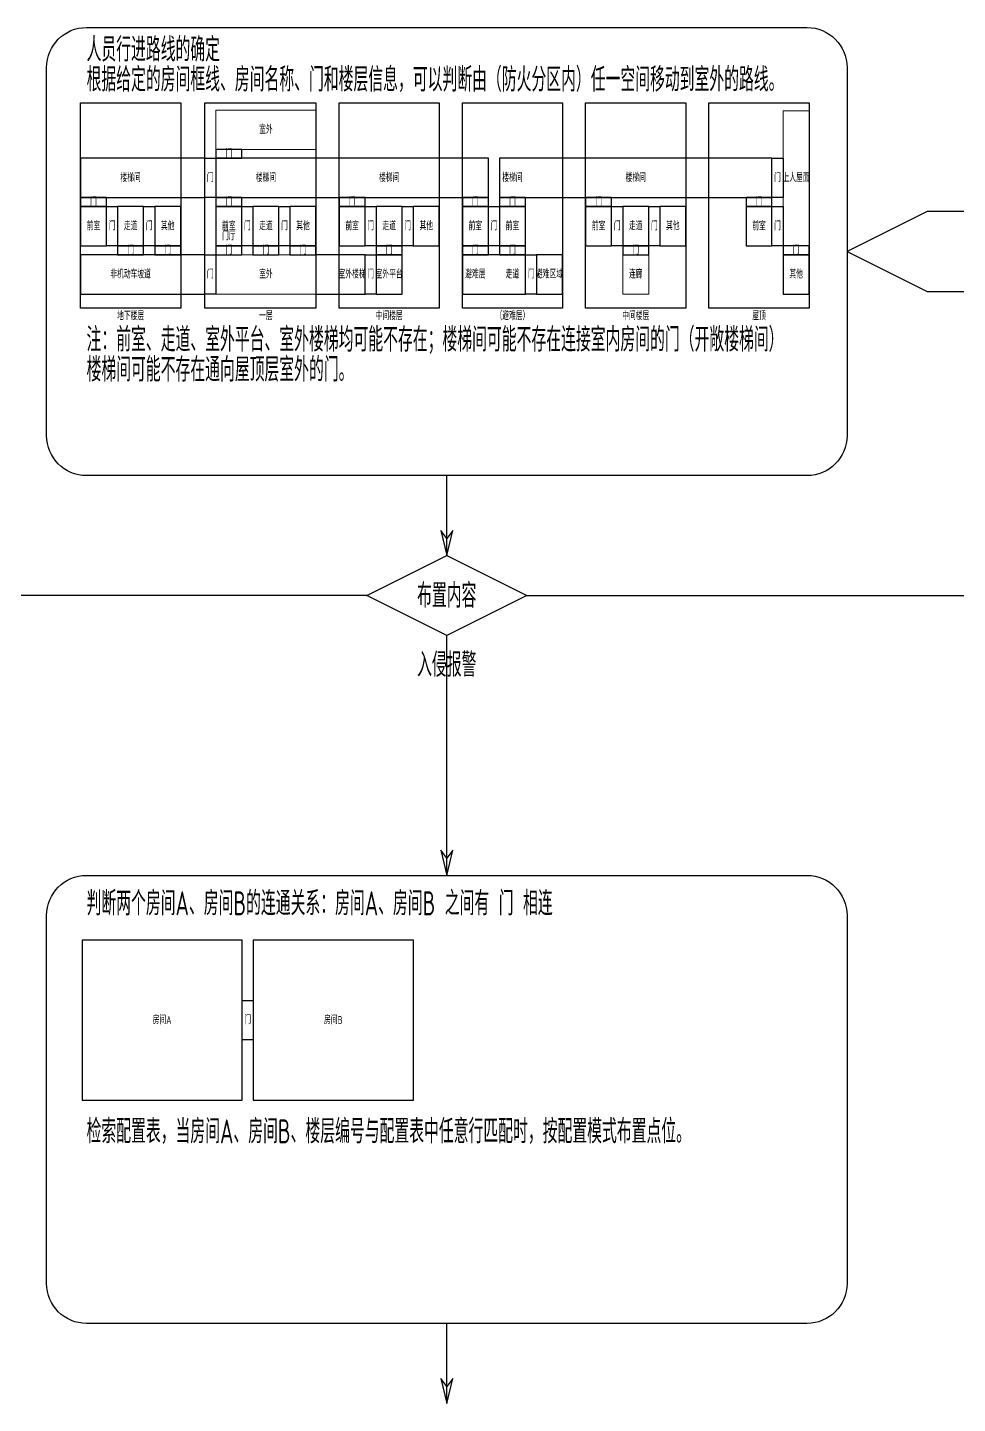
# Model space of a CAD drawing. Header units: millimetres. Extents: x -716506 to 4754388, y -184455 to 3397362.
# Drawn here: x 2064894 to 2297245, y 2174535 to 2518474 of the extents above; entities that cross this region are included whole.
import ezdxf
from ezdxf.enums import TextEntityAlignment as Align

# ---------------------------------------------------------------- set-up
doc = ezdxf.new("R2010")
doc.units = ezdxf.units.MM
doc.header["$LTSCALE"] = 1000
doc.header["$MEASUREMENT"] = 0
doc.layers.add('AI-室外安全区域', color=3, linetype='Continuous', lineweight=20, plot=False)
for name, color, linetype in [('E-UNIV-DIAG', 2, 'Continuous'), ('E-UNIV-NOTE', 6, 'Continuous'), ('MJ', 211, 'Continuous'), ('房间框线', 30, 'Continuous'), ('门窗框线', 114, 'Continuous')]:
    doc.layers.add(name, color=color, linetype=linetype)
doc.styles.add('TH-STYLE3', font='tssdeng.shx', dxfattribs={"width": 0.65, "bigfont": 'tssdchn.shx'})

msp = doc.modelspace()

# ---------------------------------------------------------------- linework, layer by layer
at = {"layer": 'AI-室外安全区域', "elevation": 0}
for points in [[(2136959.53, 2497849.56), (2111937.14, 2497849.56), (2111937.14, 2488008.23), (2136959.53, 2488008.23)], [(2260166.64, 2497638.65), (2253678.76, 2497638.65), (2253678.76, 2463903.69), (2260166.64, 2463903.69)], [(2136959.53, 2461692.74), (2111937.14, 2461692.74), (2111937.14, 2451851.41), (2136959.53, 2451851.41)], [(2220097.61, 2461692.74), (2213609.73, 2461692.74), (2213609.73, 2451851.41), (2220097.61, 2451851.41)]]:
    msp.add_lwpolyline(points, close=True, dxfattribs=at)
at = {"layer": 'E-UNIV-DIAG', "elevation": 0}
for points in [[(2259644.22, 2406473.75), (2079644.22, 2406473.75, -0.414213562), (2069644.22, 2416473.75), (2069644.22, 2508473.75, -0.414213562), (2079644.22, 2518473.75), (2259644.22, 2518473.75, -0.414213562), (2269644.22, 2508473.75), (2269644.22, 2416473.75, -0.414213562)], [(2259644.22, 2194534.52), (2079644.22, 2194534.52, -0.414213562), (2069644.22, 2204534.52), (2069644.22, 2296534.52, -0.414213562), (2079644.22, 2306534.52), (2259644.22, 2306534.52, -0.414213562), (2269644.22, 2296534.52), (2269644.22, 2204534.52, -0.414213562)]]:
    msp.add_lwpolyline(points, format="xyb", close=True, dxfattribs=at)
at = {"layer": 'E-UNIV-DIAG', "color": 3, "elevation": 0}
msp.add_lwpolyline([(2289644.22, 2452473.75), (2353644.22, 2452473.75), (2333644.22, 2462473.75), (2353644.22, 2472473.75), (2289644.22, 2472473.75), (2269644.22, 2462473.75)], close=True, dxfattribs=at)
at = {"layer": 'E-UNIV-DIAG', "elevation": 0}
for points in [[(2169644.22, 2386473.75), (2169644.22, 2406473.75)], [(2169644.22, 2386473.75), (2171144.22, 2392749.99), (2169644.22, 2390749.99), (2168144.22, 2392749.99), (2169644.22, 2386473.75)], [(2169644.22, 2306534.52), (2169644.22, 2366473.75)], [(2169644.22, 2306534.52), (2171144.22, 2312810.77), (2169644.22, 2310810.77), (2168144.22, 2312810.77), (2169644.22, 2306534.52)], [(2169644.22, 2174534.52), (2169644.22, 2194534.52)], [(2169644.22, 2174534.52), (2171144.22, 2180810.77), (2169644.22, 2178810.77), (2168144.22, 2180810.77), (2169644.22, 2174534.52)]]:
    msp.add_lwpolyline(points, dxfattribs=at)
msp.add_lwpolyline([(2169644.22, 2386473.75), (2189644.22, 2376473.75), (2169644.22, 2366473.75), (2149644.22, 2376473.75)], close=True, dxfattribs=at)
for points in [[(2149644.22, 2376473.75), (1907144.22, 2376473.75, 0.414213562), (1897144.22, 2366473.75), (1897144.22, 2346465.5)], [(2189644.22, 2376473.75), (2432144.22, 2376473.75, -0.414213562), (2442144.22, 2366473.75), (2442144.22, 2306534.52)]]:
    msp.add_lwpolyline(points, format="xyb", dxfattribs=at)
at = {"layer": 'MJ', "elevation": 0}
for points in [[(2078135.36, 2499624.72), (2103157.76, 2499624.72), (2103157.76, 2448287.14), (2078135.36, 2448287.14)], [(2109157.76, 2499624.72), (2136959.53, 2499624.72), (2136959.53, 2448287.14), (2109157.76, 2448287.14)], [(2142738.92, 2499624.72), (2167761.31, 2499624.72), (2167761.31, 2448287.14), (2142738.92, 2448287.14)], [(2173540.69, 2499624.72), (2198563.09, 2499624.72), (2198563.09, 2448287.14), (2173540.69, 2448287.14)], [(2204342.47, 2499624.72), (2229364.86, 2499624.72), (2229364.86, 2448287.14), (2204342.47, 2448287.14)], [(2235144.25, 2499624.72), (2260166.64, 2499624.72), (2260166.64, 2448287.14), (2235144.25, 2448287.14)]]:
    msp.add_lwpolyline(points, close=True, dxfattribs=at)
at = {"layer": '房间框线', "elevation": 0}
for points in [[(2109157.76, 2485797.29), (2078135.36, 2485797.29), (2078135.36, 2475955.96), (2109157.76, 2475955.96)], [(2180028.57, 2485797.29), (2111937.14, 2485797.29), (2111937.14, 2475955.96), (2180028.57, 2475955.96)], [(2250899.38, 2485797.29), (2182807.95, 2485797.29), (2182807.95, 2475955.96), (2250899.38, 2475955.96)], [(2084623.24, 2473745.02), (2078135.36, 2473745.02), (2078135.36, 2463903.69), (2084623.24, 2463903.69)], [(2093890.5, 2473745.02), (2087402.62, 2473745.02), (2087402.62, 2463903.69), (2093890.5, 2463903.69)], [(2103157.76, 2473745.02), (2096669.88, 2473745.02), (2096669.88, 2463903.69), (2103157.76, 2463903.69)], [(2118425.02, 2473745.02), (2111937.14, 2473745.02), (2111937.14, 2463903.69), (2118425.02, 2463903.69)], [(2127692.27, 2473745.02), (2121204.4, 2473745.02), (2121204.4, 2463903.69), (2127692.27, 2463903.69)], [(2136959.53, 2473745.02), (2130471.66, 2473745.02), (2130471.66, 2463903.69), (2136959.53, 2463903.69)], [(2149226.79, 2473745.02), (2142738.92, 2473745.02), (2142738.92, 2463903.69), (2149226.79, 2463903.69)], [(2158494.05, 2473745.02), (2152006.17, 2473745.02), (2152006.17, 2463903.69), (2158494.05, 2463903.69)], [(2167761.31, 2473745.02), (2161273.43, 2473745.02), (2161273.43, 2463903.69), (2167761.31, 2463903.69)], [(2180028.57, 2473745.02), (2173540.69, 2473745.02), (2173540.69, 2463903.69), (2180028.57, 2463903.69)], [(2189295.83, 2473745.02), (2182807.95, 2473745.02), (2182807.95, 2463903.69), (2189295.83, 2463903.69)], [(2210830.35, 2473745.02), (2204342.47, 2473745.02), (2204342.47, 2463903.69), (2210830.35, 2463903.69)], [(2220097.61, 2473745.02), (2213609.73, 2473745.02), (2213609.73, 2463903.69), (2220097.61, 2463903.69)], [(2229364.86, 2473745.02), (2222876.99, 2473745.02), (2222876.99, 2463903.69), (2229364.86, 2463903.69)], [(2250899.38, 2473745.02), (2244411.5, 2473745.02), (2244411.5, 2463903.69), (2250899.38, 2463903.69)], [(2109157.76, 2461692.74), (2078135.36, 2461692.74), (2078135.36, 2451851.41), (2109157.76, 2451851.41)], [(2149226.79, 2461692.74), (2136959.53, 2461692.74), (2136959.53, 2451851.41), (2149226.79, 2451851.41)], [(2158494.05, 2461692.74), (2152006.17, 2461692.74), (2152006.17, 2451851.41), (2158494.05, 2451851.41)], [(2189295.83, 2461692.74), (2173540.69, 2461692.74), (2173540.69, 2451851.41), (2189295.83, 2451851.41)], [(2198563.09, 2461692.74), (2192075.21, 2461692.74), (2192075.21, 2451851.41), (2198563.09, 2451851.41)], [(2260166.64, 2461692.74), (2253678.76, 2461692.74), (2253678.76, 2451851.41), (2260166.64, 2451851.41)]]:
    msp.add_lwpolyline(points, close=True, dxfattribs=at)
at = {"layer": '房间框线'}
for points in [[(2078519.69, 2250374.08), (2118519.69, 2250374.08), (2118519.69, 2290374.08), (2078519.69, 2290374.08)], [(2121299.07, 2250374.08), (2161299.07, 2250374.08), (2161299.07, 2290374.08), (2121299.07, 2290374.08)]]:
    msp.add_lwpolyline(points, close=True, dxfattribs=at)
at = {"layer": '门窗框线', "elevation": 0}
for points in [[(2118425.02, 2488008.23), (2111937.14, 2488008.23), (2111937.14, 2485797.29), (2118425.02, 2485797.29)], [(2109157.76, 2485797.29), (2111937.14, 2485797.29), (2111937.14, 2475955.96), (2109157.76, 2475955.96)], [(2250899.38, 2485797.29), (2253678.76, 2485797.29), (2253678.76, 2475955.96), (2250899.38, 2475955.96)], [(2084623.24, 2475955.96), (2078135.36, 2475955.96), (2078135.36, 2473745.02), (2084623.24, 2473745.02)], [(2084623.24, 2473745.02), (2087402.62, 2473745.02), (2087402.62, 2463903.69), (2084623.24, 2463903.69)], [(2093890.5, 2473745.02), (2096669.88, 2473745.02), (2096669.88, 2463903.69), (2093890.5, 2463903.69)], [(2118425.02, 2475955.96), (2111937.14, 2475955.96), (2111937.14, 2473745.02), (2118425.02, 2473745.02)], [(2118425.02, 2473745.02), (2121204.4, 2473745.02), (2121204.4, 2463903.69), (2118425.02, 2463903.69)], [(2127692.27, 2473745.02), (2130471.66, 2473745.02), (2130471.66, 2463903.69), (2127692.27, 2463903.69)], [(2149226.79, 2475955.96), (2142738.92, 2475955.96), (2142738.92, 2473745.02), (2149226.79, 2473745.02)], [(2149226.79, 2473745.02), (2152006.17, 2473745.02), (2152006.17, 2463903.69), (2149226.79, 2463903.69)], [(2158494.05, 2473745.02), (2161273.43, 2473745.02), (2161273.43, 2463903.69), (2158494.05, 2463903.69)], [(2180028.57, 2475955.96), (2173540.69, 2475955.96), (2173540.69, 2473745.02), (2180028.57, 2473745.02)], [(2180028.57, 2473745.02), (2182807.95, 2473745.02), (2182807.95, 2463903.69), (2180028.57, 2463903.69)], [(2189295.83, 2475955.96), (2182807.95, 2475955.96), (2182807.95, 2473745.02), (2189295.83, 2473745.02)], [(2210830.35, 2475955.96), (2204342.47, 2475955.96), (2204342.47, 2473745.02), (2210830.35, 2473745.02)], [(2210830.35, 2473745.02), (2213609.73, 2473745.02), (2213609.73, 2463903.69), (2210830.35, 2463903.69)], [(2220097.61, 2473745.02), (2222876.99, 2473745.02), (2222876.99, 2463903.69), (2220097.61, 2463903.69)], [(2250899.38, 2475955.96), (2244411.5, 2475955.96), (2244411.5, 2473745.02), (2250899.38, 2473745.02)], [(2250899.38, 2473745.02), (2253678.76, 2473745.02), (2253678.76, 2463903.69), (2250899.38, 2463903.69)], [(2093890.5, 2463903.69), (2087402.62, 2463903.69), (2087402.62, 2461692.74), (2093890.5, 2461692.74)], [(2103157.76, 2463903.69), (2096669.88, 2463903.69), (2096669.88, 2461692.74), (2103157.76, 2461692.74)], [(2118425.02, 2463903.69), (2111937.14, 2463903.69), (2111937.14, 2461692.74), (2118425.02, 2461692.74)], [(2127692.27, 2463903.69), (2121204.4, 2463903.69), (2121204.4, 2461692.74), (2127692.27, 2461692.74)], [(2136959.53, 2463903.69), (2130471.66, 2463903.69), (2130471.66, 2461692.74), (2136959.53, 2461692.74)], [(2158494.05, 2463903.69), (2152006.17, 2463903.69), (2152006.17, 2461692.74), (2158494.05, 2461692.74)], [(2180028.57, 2463903.69), (2173540.69, 2463903.69), (2173540.69, 2461692.74), (2180028.57, 2461692.74)], [(2189295.83, 2463903.69), (2182807.95, 2463903.69), (2182807.95, 2461692.74), (2189295.83, 2461692.74)], [(2220097.61, 2463903.69), (2213609.73, 2463903.69), (2213609.73, 2461692.74), (2220097.61, 2461692.74)], [(2260166.64, 2463903.69), (2253678.76, 2463903.69), (2253678.76, 2461692.74), (2260166.64, 2461692.74)], [(2109157.76, 2461692.74), (2111937.14, 2461692.74), (2111937.14, 2451851.41), (2109157.76, 2451851.41)], [(2149226.79, 2461692.74), (2152006.17, 2461692.74), (2152006.17, 2451851.41), (2149226.79, 2451851.41)], [(2189295.83, 2461692.74), (2192075.21, 2461692.74), (2192075.21, 2451851.41), (2189295.83, 2451851.41)]]:
    msp.add_lwpolyline(points, close=True, dxfattribs=at)
at = {"layer": '门窗框线'}
msp.add_lwpolyline([(2118519.69, 2275294.75), (2121299.07, 2275294.75), (2121299.07, 2265453.42), (2118519.69, 2265453.42)], close=True, dxfattribs=at)

# ---------------------------------------------------------------- texts
at = {"layer": 'E-UNIV-NOTE', "style": 'TH-STYLE3', "width": 0.65}
for s, p in [('人员行进路线的确定', (2079644.22, 2512973.75, 0)), ('根据给定的房间框线、房间名称、门和楼层信息，可以判断由（防火分区内）任一空间移动到室外的路线。', (2079644.22, 2505473.75, 0)), ('注：前室、走道、室外平台、室外楼梯均可能不存在；楼梯间可能不存在连接室内房间的门（开敞楼梯间）', (2079644.22, 2440473.75, 0)), ('楼梯间可能不存在通向屋顶层室外的门。', (2079644.22, 2432973.75, 0)), ('判断两个房间A、房间B的连通关系：房间A、房间B 之间有 门 相连', (2079644.22, 2299561.24, 0)), ('检索配置表，当房间A、房间B、楼层编号与配置表中任意行匹配时，按配置模式布置点位。', (2079644.22, 2242561.24, 0))]:
    msp.add_text(s, height=6000, dxfattribs=at).set_placement(p, align=Align.MIDDLE_LEFT)
for s, height, p in [('室外', 2000, (2124448.34, 2492928.9, 0)), ('门', 2000, (2115181.08, 2486858.84, 0)), ('楼梯间', 2000, (2090646.56, 2480876.63, 0)), ('门', 2000, (2110547.45, 2480876.63, 0)), ('楼梯间', 2000, (2124448.34, 2480876.63, 0)), ('楼梯间', 2000, (2155250.11, 2480876.63, 0)), ('楼梯间', 2000, (2186051.89, 2480876.63, 0)), ('楼梯间', 2000, (2216853.67, 2480876.63, 0)), ('门', 2000, (2252289.07, 2480876.63, 0)), ('上人屋面', 2000, (2256922.7, 2480876.63, 0)), ('门', 2000, (2081379.3, 2474806.57, 0)), ('门', 2000, (2115181.08, 2474806.57, 0)), ('门', 2000, (2145982.85, 2474806.57, 0)), ('门', 2000, (2176784.63, 2474806.57, 0)), ('门', 2000, (2186051.89, 2474806.57, 0)), ('门', 2000, (2207586.41, 2474806.57, 0)), ('门', 2000, (2247655.44, 2474806.57, 0)), ('前室', 2000, (2081379.3, 2468824.35, 0)), ('门', 2000, (2086012.93, 2468824.35, 0)), ('走道', 2000, (2090646.56, 2468824.35, 0)), ('门', 2000, (2095280.19, 2468824.35, 0)), ('其他', 2000, (2099913.82, 2468824.35, 0)), ('前室', 2000, (2115181.08, 2468824.35, 0)), ('门', 2000, (2119814.71, 2468824.35, 0)), ('走道', 2000, (2124448.34, 2468824.35, 0)), ('门', 2000, (2129081.97, 2468824.35, 0)), ('其他', 2000, (2133715.59, 2468824.35, 0)), ('前室', 2000, (2145982.85, 2468824.35, 0)), ('门', 2000, (2150616.48, 2468824.35, 0)), ('走道', 2000, (2155250.11, 2468824.35, 0)), ('门', 2000, (2159883.74, 2468824.35, 0)), ('其他', 2000, (2164517.37, 2468824.35, 0)), ('前室', 2000, (2176784.63, 2468824.35, 0)), ('门', 2000, (2181418.26, 2468824.35, 0)), ('前室', 2000, (2186051.89, 2468824.35, 0)), ('前室', 2000, (2207586.41, 2468824.35, 0)), ('门', 2000, (2212220.04, 2468824.35, 0)), ('走道', 2000, (2216853.67, 2468824.35, 0)), ('门', 2000, (2221487.3, 2468824.35, 0)), ('其他', 2000, (2226120.93, 2468824.35, 0)), ('前室', 2000, (2247655.44, 2468824.35, 0)), ('门', 2000, (2252289.07, 2468824.35, 0)), ('门厅', 2000, (2115181.08, 2466324.35, 0)), ('门', 2000, (2090646.56, 2462754.29, 0)), ('门', 2000, (2099913.82, 2462754.29, 0)), ('门', 2000, (2115181.08, 2462754.29, 0)), ('门', 2000, (2124448.34, 2462754.29, 0)), ('门', 2000, (2133715.59, 2462754.29, 0)), ('门', 2000, (2155250.11, 2462754.29, 0)), ('门', 2000, (2176784.63, 2462754.29, 0)), ('门', 2000, (2186051.89, 2462754.29, 0)), ('门', 2000, (2216853.67, 2462754.29, 0)), ('门', 2000, (2256922.7, 2462754.29, 0)), ('非机动车坡道', 2000, (2090646.56, 2456772.08, 0)), ('门', 2000, (2110547.45, 2456772.08, 0)), ('室外', 2000, (2124448.34, 2456772.08, 0)), ('室外楼梯', 2000, (2145982.85, 2456772.08, 0)), ('门', 2000, (2150616.48, 2456772.08, 0)), ('室外平台', 2000, (2155250.11, 2456772.08, 0)), ('避难层', 2000, (2176784.63, 2456772.08, 0)), ('走道', 2000, (2186051.89, 2456772.08, 0)), ('门', 2000, (2190685.52, 2456772.08, 0)), ('避难区域', 2000, (2195319.15, 2456772.08, 0)), ('连廊', 2000, (2216853.67, 2456772.08, 0)), ('其他', 2000, (2256922.7, 2456772.08, 0)), ('地下楼层', 2000, (2090646.56, 2446356.34, 0)), ('一层', 2000, (2124448.34, 2446356.34, 0)), ('中间楼层', 2000, (2155250.11, 2446356.34, 0)), ('（避难层）', 2000, (2186051.89, 2446356.34, 0)), ('中间楼层', 2000, (2216853.67, 2446356.34, 0)), ('屋顶', 2000, (2247655.44, 2446356.34, 0)), ('布置内容', 6000, (2169644.22, 2376473.75, 0)), ('入侵报警', 6000, (2169644.22, 2359182.41)), ('房间A', 2000, (2098519.69, 2270374.08)), ('门', 2000, (2119909.38, 2270374.08)), ('房间B', 2000, (2141299.07, 2270374.08))]:
    msp.add_text(s, height=height, dxfattribs=at).set_placement(p, align=Align.MIDDLE_CENTER)

doc.saveas('drawing.dxf')
